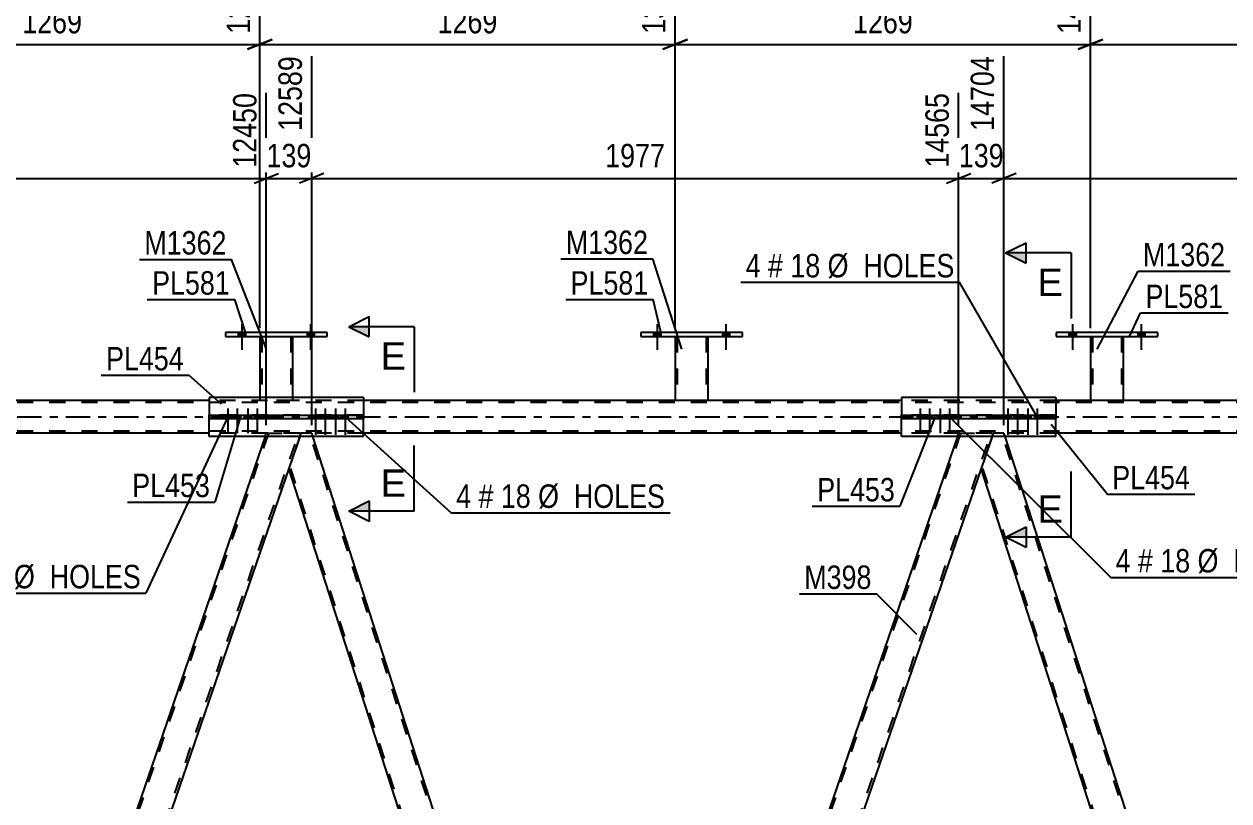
# Model space of a CAD drawing. Header units: millimetres. Extents: x -110 to 731, y -430 to 164.
# Drawn here: x 432 to 579.3, y -46.9 to 48 of the extents above; entities that cross this region are included whole.
import ezdxf

# ---------------------------------------------------------------- set-up
doc = ezdxf.new("R2010")
doc.units = ezdxf.units.MM
doc.linetypes.add('DXK_LINE_DOT2', pattern=[3.9198, 1.9599, -1.9599])
doc.linetypes.add('DXK_LINE_DOT3', pattern=[5.9187, 2.979, -0.9799, 0.9799, -0.9799])
doc.styles.add('Arial', font='ARIAL.TTF', dxfattribs={"height": 0.2})
doc.styles.add('Arial Narrow', font='ARIALN.TTF', dxfattribs={"height": 0.2})

# ---------------------------------------------------------------- blocks, each defined once
blk = doc.blocks.new('Part-570343290-41683 - 41617')
at = {"color": 2, "linetype": 'Continuous'}
for p, q in [((539.26, 2.39), (539.26, 0.23)), ((558.15, 2.39), (539.26, 2.39)), ((558.15, 2.39), (558.15, 0.23)), ((539.26, -2.41), (539.26, -0.25)), ((558.15, -2.41), (558.15, -0.25)), ((558.15, -2.41), (539.26, -2.41))]:
    blk.add_line(p, q, dxfattribs=at)
at = {"color": 7, "linetype": 'DXK_LINE_DOT2'}
for p, q in [((539.26, 0.23), (539.26, -0.25)), ((558.15, 0.23), (558.15, -0.25))]:
    blk.add_line(p, q, dxfattribs=at)
blk = doc.blocks.new('Bolt-570343290-41806 - 41617')
at = {"linetype": 'Continuous'}
for points in [[(457.29, 0.23), (456.57, 0.23), (456.57, -0.25), (457.29, -0.25)], [(458.45, 0.23), (457.73, 0.23), (457.73, -0.25), (458.45, -0.25)], [(459.73, 0.23), (459.01, 0.23), (459.01, -0.25), (459.73, -0.25)], [(460.89, 0.23), (460.17, 0.23), (460.17, -0.25), (460.89, -0.25)]]:
    blk.add_hatch(color=1, dxfattribs=at).paths.add_polyline_path(points)
at = {"color": 1, "linetype": 'Continuous'}
for p, q in [((456.57, 0.23), (456.57, -0.25)), ((456.93, 1.03), (456.93, -1.97)), ((457.29, 0.23), (457.29, -0.25)), ((457.73, 0.23), (457.73, -0.25)), ((458.09, 1.03), (458.09, -1.97)), ((458.45, 0.23), (458.45, -0.25)), ((459.01, 0.23), (459.01, -0.25)), ((459.37, 1.03), (459.37, -1.97)), ((459.73, 0.23), (459.73, -0.25)), ((460.17, 0.23), (460.17, -0.25)), ((460.53, 1.03), (460.53, -1.97)), ((460.89, 0.23), (460.89, -0.25))]:
    blk.add_line(p, q, dxfattribs=at)
blk = doc.blocks.new('Part-570343290-41626 - 41617')
at = {"color": 7, "linetype": 'DXK_LINE_DOT2'}
for p, q in [((461.89, -2), (419.97, -123.78)), ((423.69, -123.78), (465.61, -2)), ((461.5, -2.41), (461.64, -2)), ((461.64, -2), (465.87, -2)), ((465.87, -2), (464.38, -6.32)), ((420.85, -120.47), (419.71, -123.78)), ((424.08, -123.38), (423.94, -123.78)), ((423.94, -123.78), (419.71, -123.78))]:
    blk.add_line(p, q, dxfattribs=at)
at = {"color": 2, "linetype": 'Continuous'}
for p, q in [((461.5, -2.41), (420.85, -120.47)), ((464.38, -6.32), (424.08, -123.38))]:
    blk.add_line(p, q, dxfattribs=at)
blk = doc.blocks.new('Part-570343290-41627 - 41617')
at = {"color": 2, "linetype": 'Continuous'}
for p, q in [((465.73, -2.41), (464.38, -6.32)), ((505.46, -120.47), (467.32, -2.41)), ((502.2, -123.38), (464.38, -6.32)), ((505.46, -120.47), (505.3, -120.94)), ((505.3, -120.94), (504.46, -123.38))]:
    blk.add_line(p, q, dxfattribs=at)
at = {"color": 7, "linetype": 'DXK_LINE_DOT2'}
for p, q in [((465.87, -2), (465.73, -2.41)), ((467.19, -2), (465.87, -2)), ((505.33, -120.85), (466.93, -2)), ((467.32, -2.41), (467.19, -2)), ((502.58, -123.78), (464.51, -5.95)), ((505.3, -120.94), (505.44, -120.53)), ((502.33, -123.78), (502.2, -123.38)), ((504.46, -123.38), (504.32, -123.78)), ((504.32, -123.78), (502.33, -123.78))]:
    blk.add_line(p, q, dxfattribs=at)
blk = doc.blocks.new('Part-570343290-41628 - 41617')
at = {"color": 7, "linetype": 'DXK_LINE_DOT2'}
for p, q in [((546.5, -2), (504.57, -123.78)), ((508.3, -123.78), (550.22, -2)), ((546.11, -2.41), (546.25, -2)), ((546.25, -2), (550.48, -2)), ((550.48, -2), (548.99, -6.32)), ((505.46, -120.47), (504.32, -123.78)), ((508.69, -123.38), (508.55, -123.78)), ((508.55, -123.78), (504.32, -123.78))]:
    blk.add_line(p, q, dxfattribs=at)
at = {"color": 2, "linetype": 'Continuous'}
for p, q in [((546.11, -2.41), (505.46, -120.47)), ((548.99, -6.32), (508.69, -123.38))]:
    blk.add_line(p, q, dxfattribs=at)
blk = doc.blocks.new('Part-570343290-41750 - 41617')
at = {"color": 2, "linetype": 'Continuous'}
for p, q in [((454.65, 0.23), (454.65, 0.23)), ((454.65, 0.23), (459.84, 0.23)), ((454.65, -0.25), (454.65, 0.23)), ((459.84, 0.23), (468.35, 0.23)), ((459.84, 0.23), (459.84, -0.25)), ((468.35, 0.23), (473.54, 0.23)), ((468.35, 0.23), (468.35, -0.25)), ((473.54, 0.23), (473.54, 0.23)), ((473.54, -0.25), (473.54, 0.23)), ((459.84, -0.25), (454.65, -0.25)), ((473.54, -0.25), (459.84, -0.25)), ((468.35, -0.25), (459.84, -0.25)), ((473.54, -0.25), (468.35, -0.25))]:
    blk.add_line(p, q, dxfattribs=at)
at = {"color": 7, "linetype": 'DXK_LINE_DOT2'}
for p, q in [((473.54, 0.23), (454.65, 0.23)), ((454.65, -0.25), (454.65, -0.25)), ((459.84, -0.25), (454.65, -0.25)), ((473.54, -0.25), (473.54, -0.25))]:
    blk.add_line(p, q, dxfattribs=at)
blk = doc.blocks.new('Part-570343290-41629 - 41617')
at = {"color": 2, "linetype": 'Continuous'}
for p, q in [((550.34, -2.41), (548.99, -6.32)), ((590.07, -120.47), (551.93, -2.41)), ((586.81, -123.38), (548.99, -6.32)), ((590.07, -120.47), (589.91, -120.94)), ((589.91, -120.94), (589.07, -123.38))]:
    blk.add_line(p, q, dxfattribs=at)
at = {"color": 7, "linetype": 'DXK_LINE_DOT2'}
for p, q in [((550.48, -2), (550.34, -2.41)), ((551.79, -2), (550.48, -2)), ((589.94, -120.85), (551.54, -2)), ((551.93, -2.41), (551.79, -2)), ((587.19, -123.78), (549.12, -5.95)), ((589.91, -120.94), (590.05, -120.53)), ((586.94, -123.78), (586.81, -123.38)), ((589.07, -123.38), (588.93, -123.78)), ((588.93, -123.78), (586.94, -123.78))]:
    blk.add_line(p, q, dxfattribs=at)
blk = doc.blocks.new('Bolt-570343290-41808 - 41617')
at = {"linetype": 'Continuous'}
for points in [[(541.9, 0.23), (541.18, 0.23), (541.18, -0.25), (541.9, -0.25)], [(543.06, 0.23), (542.34, 0.23), (542.34, -0.25), (543.06, -0.25)], [(544.34, 0.23), (543.62, 0.23), (543.62, -0.25), (544.34, -0.25)], [(545.5, 0.23), (544.78, 0.23), (544.78, -0.25), (545.5, -0.25)]]:
    blk.add_hatch(color=1, dxfattribs=at).paths.add_polyline_path(points)
at = {"color": 1, "linetype": 'Continuous'}
for p, q in [((541.18, 0.23), (541.18, -0.25)), ((541.54, 1.03), (541.54, -1.97)), ((541.9, 0.23), (541.9, -0.25)), ((542.34, 0.23), (542.34, -0.25)), ((542.7, 1.03), (542.7, -1.97)), ((543.06, 0.23), (543.06, -0.25)), ((543.62, 0.23), (543.62, -0.25)), ((543.98, 1.03), (543.98, -1.97)), ((544.34, 0.23), (544.34, -0.25)), ((544.78, 0.23), (544.78, -0.25)), ((545.14, 1.03), (545.14, -1.97)), ((545.5, 0.23), (545.5, -0.25))]:
    blk.add_line(p, q, dxfattribs=at)
blk = doc.blocks.new('Part-570343290-41631 - 41617')
at = {"color": 7, "linetype": 'DXK_LINE_DOT2'}
for p, q in [((680.11, 1.76), (-36.37, 1.76)), ((473.54, 2), (454.65, 2)), ((558.15, 2), (539.26, 2)), ((680.11, -1.76), (-36.37, -1.76)), ((473.54, -2), (454.65, -2)), ((558.15, -2), (539.26, -2))]:
    blk.add_line(p, q, dxfattribs=at)
at = {"color": 2, "linetype": 'Continuous'}
for p, q in [((454.65, 2), (388.93, 2)), ((539.26, 2), (473.54, 2)), ((623.87, 2), (558.15, 2)), ((454.65, -2), (388.93, -2)), ((539.26, -2), (473.54, -2)), ((623.87, -2), (558.15, -2))]:
    blk.add_line(p, q, dxfattribs=at)
at = {"color": 7, "linetype": 'DXK_LINE_DOT3'}
blk.add_line((-36.37, 0), (680.11, 0), dxfattribs=at)
blk = doc.blocks.new('Bolt-570343290-41788 - 41617')
at = {"linetype": 'Continuous'}
for points in [[(508.98, 9.84), (509.86, 9.84), (509.86, 10.32), (508.98, 10.32)], [(517.38, 9.84), (518.26, 9.84), (518.26, 10.32), (517.38, 10.32)]]:
    blk.add_hatch(color=1, dxfattribs=at).paths.add_polyline_path(points)
at = {"color": 1, "linetype": 'Continuous'}
for p, q in [((508.98, 10.32), (508.98, 9.84)), ((509.42, 11.32), (509.42, 8.2)), ((509.86, 10.32), (509.86, 9.84)), ((517.38, 10.32), (517.38, 9.84)), ((517.82, 11.32), (517.82, 8.2)), ((518.26, 10.32), (518.26, 9.84))]:
    blk.add_line(p, q, dxfattribs=at)
blk = doc.blocks.new('Part-570343290-41681 - 41617')
at = {"color": 2, "linetype": 'Continuous'}
for p, q in [((454.65, 2.39), (454.65, 0.23)), ((473.54, 2.39), (454.65, 2.39)), ((473.54, 2.39), (473.54, 0.23)), ((454.65, -2.41), (454.65, -0.25)), ((473.54, -2.41), (473.54, -0.25)), ((473.54, -2.41), (454.65, -2.41))]:
    blk.add_line(p, q, dxfattribs=at)
at = {"color": 7, "linetype": 'DXK_LINE_DOT2'}
for p, q in [((454.65, 0.23), (454.65, -0.25)), ((473.54, 0.23), (473.54, -0.25))]:
    blk.add_line(p, q, dxfattribs=at)
blk = doc.blocks.new('Part-570343290-41722 - 41617')
at = {"color": 2, "linetype": 'Continuous'}
for p, q in [((460.86, 9.84), (460.86, 2.39)), ((464.86, 9.84), (464.86, 2.39))]:
    blk.add_line(p, q, dxfattribs=at)
at = {"color": 7, "linetype": 'DXK_LINE_DOT2'}
for p, q in [((460.86, 9.84), (464.86, 9.84)), ((460.86, 9.84), (460.86, 9.84)), ((460.86, 9.84), (460.86, 9.84)), ((461.1, 9.84), (461.1, 2)), ((464.62, 9.84), (464.62, 2)), ((464.86, 9.84), (464.86, 9.84)), ((464.86, 9.84), (464.86, 9.84)), ((460.86, 2.39), (460.86, 2)), ((464.86, 2), (460.86, 2)), ((464.86, 2.39), (464.86, 2))]:
    blk.add_line(p, q, dxfattribs=at)
blk = doc.blocks.new('Part-570343290-41723 - 41617')
at = {"color": 2, "linetype": 'Continuous'}
for p, q in [((456.66, 10.32), (456.66, 9.84)), ((469.06, 10.32), (456.66, 10.32)), ((469.06, 9.84), (469.06, 10.32)), ((456.66, 9.84), (469.06, 9.84))]:
    blk.add_line(p, q, dxfattribs=at)
blk = doc.blocks.new('Part-570343290-41724 - 41617')
at = {"color": 2, "linetype": 'Continuous'}
for p, q in [((511.62, 9.84), (511.62, 2)), ((515.62, 9.84), (515.62, 2)), ((515.58, 2), (511.62, 2)), ((515.62, 2), (515.58, 2))]:
    blk.add_line(p, q, dxfattribs=at)
at = {"color": 7, "linetype": 'DXK_LINE_DOT2'}
for p, q in [((511.62, 9.84), (515.62, 9.84)), ((511.62, 9.84), (511.62, 9.84)), ((511.62, 9.84), (511.62, 9.84)), ((511.86, 9.84), (511.86, 2)), ((515.38, 9.84), (515.38, 2)), ((515.62, 9.84), (515.62, 9.84)), ((515.62, 9.84), (515.62, 9.84)), ((515.31, 2), (515.32, 2)), ((515.32, 2), (515.36, 2)), ((515.36, 2), (515.38, 2)), ((515.62, 2), (515.62, 2))]:
    blk.add_line(p, q, dxfattribs=at)
blk = doc.blocks.new('Part-570343290-41725 - 41617')
at = {"color": 2, "linetype": 'Continuous'}
for p, q in [((507.42, 10.32), (507.42, 9.84)), ((519.82, 10.32), (507.42, 10.32)), ((519.82, 9.84), (519.82, 10.32)), ((507.42, 9.84), (519.82, 9.84))]:
    blk.add_line(p, q, dxfattribs=at)
blk = doc.blocks.new('Part-570343290-41726 - 41617')
at = {"color": 2, "linetype": 'Continuous'}
for p, q in [((562.38, 9.84), (562.38, 2)), ((566.38, 9.84), (566.38, 2)), ((566.35, 2), (562.38, 2)), ((566.38, 2), (566.35, 2))]:
    blk.add_line(p, q, dxfattribs=at)
at = {"color": 7, "linetype": 'DXK_LINE_DOT2'}
for p, q in [((562.38, 9.84), (566.38, 9.84)), ((562.38, 9.84), (562.38, 9.84)), ((562.38, 9.84), (562.38, 9.84)), ((562.62, 9.84), (562.62, 2)), ((566.14, 9.84), (566.14, 2)), ((566.38, 9.84), (566.38, 9.84)), ((566.38, 9.84), (566.38, 9.84)), ((566.07, 2), (566.09, 2)), ((566.09, 2), (566.12, 2)), ((566.12, 2), (566.14, 2)), ((566.38, 2), (566.38, 2))]:
    blk.add_line(p, q, dxfattribs=at)
blk = doc.blocks.new('Part-570343290-41727 - 41617')
at = {"color": 2, "linetype": 'Continuous'}
for p, q in [((558.18, 10.32), (558.18, 9.84)), ((570.58, 10.32), (558.18, 10.32)), ((570.58, 9.84), (570.58, 10.32)), ((558.18, 9.84), (570.58, 9.84))]:
    blk.add_line(p, q, dxfattribs=at)
blk = doc.blocks.new('Part-570343290-41751 - 41617')
at = {"color": 2, "linetype": 'Continuous'}
for p, q in [((539.26, 0.23), (539.26, 0.23)), ((539.26, 0.23), (544.45, 0.23)), ((539.26, -0.25), (539.26, 0.23)), ((544.45, 0.23), (552.96, 0.23)), ((544.45, 0.23), (544.45, -0.25)), ((552.96, 0.23), (558.15, 0.23)), ((552.96, 0.23), (552.96, -0.25)), ((558.15, 0.23), (558.15, 0.23)), ((558.15, -0.25), (558.15, 0.23)), ((544.45, -0.25), (539.26, -0.25)), ((558.15, -0.25), (544.45, -0.25)), ((552.96, -0.25), (544.45, -0.25)), ((558.15, -0.25), (552.96, -0.25))]:
    blk.add_line(p, q, dxfattribs=at)
at = {"color": 7, "linetype": 'DXK_LINE_DOT2'}
for p, q in [((558.15, 0.23), (539.26, 0.23)), ((539.26, -0.25), (539.26, -0.25)), ((544.45, -0.25), (539.26, -0.25)), ((558.15, -0.25), (558.15, -0.25))]:
    blk.add_line(p, q, dxfattribs=at)
blk = doc.blocks.new('Bolt-570343290-41786 - 41617')
at = {"linetype": 'Continuous'}
for points in [[(458.22, 9.84), (459.1, 9.84), (459.1, 10.32), (458.22, 10.32)], [(466.62, 9.84), (467.5, 9.84), (467.5, 10.32), (466.62, 10.32)]]:
    blk.add_hatch(color=1, dxfattribs=at).paths.add_polyline_path(points)
at = {"color": 1, "linetype": 'Continuous'}
for p, q in [((458.22, 10.32), (458.22, 9.84)), ((458.66, 11.32), (458.66, 8.2)), ((459.1, 10.32), (459.1, 9.84)), ((466.62, 10.32), (466.62, 9.84)), ((467.06, 11.32), (467.06, 8.2)), ((467.5, 10.32), (467.5, 9.84))]:
    blk.add_line(p, q, dxfattribs=at)
blk = doc.blocks.new('Bolt-570343290-41787 - 41617')
at = {"linetype": 'Continuous'}
for points in [[(458.22, 9.84), (459.1, 9.84), (459.1, 10.32), (458.22, 10.32)], [(466.62, 9.84), (467.5, 9.84), (467.5, 10.32), (466.62, 10.32)]]:
    blk.add_hatch(color=1, dxfattribs=at).paths.add_polyline_path(points)
at = {"color": 1, "linetype": 'Continuous'}
for p, q in [((458.22, 10.32), (458.22, 9.84)), ((458.66, 11.32), (458.66, 8.2)), ((459.1, 10.32), (459.1, 9.84)), ((466.62, 10.32), (466.62, 9.84)), ((467.06, 11.32), (467.06, 8.2)), ((467.5, 10.32), (467.5, 9.84))]:
    blk.add_line(p, q, dxfattribs=at)
blk = doc.blocks.new('Bolt-570343290-41789 - 41617')
at = {"linetype": 'Continuous'}
for points in [[(508.98, 9.84), (509.86, 9.84), (509.86, 10.32), (508.98, 10.32)], [(517.38, 9.84), (518.26, 9.84), (518.26, 10.32), (517.38, 10.32)]]:
    blk.add_hatch(color=1, dxfattribs=at).paths.add_polyline_path(points)
at = {"color": 1, "linetype": 'Continuous'}
for p, q in [((508.98, 10.32), (508.98, 9.84)), ((509.42, 11.32), (509.42, 8.2)), ((509.86, 10.32), (509.86, 9.84)), ((517.38, 10.32), (517.38, 9.84)), ((517.82, 11.32), (517.82, 8.2)), ((518.26, 10.32), (518.26, 9.84))]:
    blk.add_line(p, q, dxfattribs=at)
blk = doc.blocks.new('Bolt-570343290-41790 - 41617')
at = {"linetype": 'Continuous'}
for points in [[(559.74, 9.84), (560.62, 9.84), (560.62, 10.32), (559.74, 10.32)], [(568.14, 9.84), (569.02, 9.84), (569.02, 10.32), (568.14, 10.32)]]:
    blk.add_hatch(color=1, dxfattribs=at).paths.add_polyline_path(points)
at = {"color": 1, "linetype": 'Continuous'}
for p, q in [((559.74, 10.32), (559.74, 9.84)), ((560.18, 11.32), (560.18, 8.2)), ((560.62, 10.32), (560.62, 9.84)), ((568.14, 10.32), (568.14, 9.84)), ((568.58, 11.32), (568.58, 8.2)), ((569.02, 10.32), (569.02, 9.84))]:
    blk.add_line(p, q, dxfattribs=at)
blk = doc.blocks.new('Bolt-570343290-41791 - 41617')
at = {"linetype": 'Continuous'}
for points in [[(559.74, 9.84), (560.62, 9.84), (560.62, 10.32), (559.74, 10.32)], [(568.14, 9.84), (569.02, 9.84), (569.02, 10.32), (568.14, 10.32)]]:
    blk.add_hatch(color=1, dxfattribs=at).paths.add_polyline_path(points)
at = {"color": 1, "linetype": 'Continuous'}
for p, q in [((559.74, 10.32), (559.74, 9.84)), ((560.18, 11.32), (560.18, 8.2)), ((560.62, 10.32), (560.62, 9.84)), ((568.14, 10.32), (568.14, 9.84)), ((568.58, 11.32), (568.58, 8.2)), ((569.02, 10.32), (569.02, 9.84))]:
    blk.add_line(p, q, dxfattribs=at)
blk = doc.blocks.new('Bolt-570343290-41807 - 41617')
at = {"linetype": 'Continuous'}
for points in [[(468.02, 0.23), (467.3, 0.23), (467.3, -0.25), (468.02, -0.25)], [(469.18, 0.23), (468.46, 0.23), (468.46, -0.25), (469.18, -0.25)], [(470.46, 0.23), (469.74, 0.23), (469.74, -0.25), (470.46, -0.25)], [(471.62, 0.23), (470.9, 0.23), (470.9, -0.25), (471.62, -0.25)]]:
    blk.add_hatch(color=1, dxfattribs=at).paths.add_polyline_path(points)
at = {"color": 1, "linetype": 'Continuous'}
for p, q in [((467.3, 0.23), (467.3, -0.25)), ((467.66, 1.03), (467.66, -2.17)), ((468.02, 0.23), (468.02, -0.25)), ((468.46, 0.23), (468.46, -0.25)), ((468.82, 1.03), (468.82, -2.17)), ((469.18, 0.23), (469.18, -0.25)), ((469.74, 0.23), (469.74, -0.25)), ((470.1, 1.03), (470.1, -2.17)), ((470.46, 0.23), (470.46, -0.25)), ((470.9, 0.23), (470.9, -0.25)), ((471.26, 1.03), (471.26, -2.17)), ((471.62, 0.23), (471.62, -0.25))]:
    blk.add_line(p, q, dxfattribs=at)
blk = doc.blocks.new('Bolt-570343290-41809 - 41617')
at = {"linetype": 'Continuous'}
for points in [[(552.62, 0.23), (551.9, 0.23), (551.9, -0.25), (552.62, -0.25)], [(553.79, 0.23), (553.07, 0.23), (553.07, -0.25), (553.79, -0.25)], [(555.07, 0.23), (554.35, 0.23), (554.35, -0.25), (555.07, -0.25)], [(556.23, 0.23), (555.51, 0.23), (555.51, -0.25), (556.23, -0.25)]]:
    blk.add_hatch(color=1, dxfattribs=at).paths.add_polyline_path(points)
at = {"color": 1, "linetype": 'Continuous'}
for p, q in [((551.9, 0.23), (551.9, -0.25)), ((552.27, 1.03), (552.26, -2.17)), ((552.62, 0.23), (552.62, -0.25)), ((553.07, 0.23), (553.07, -0.25)), ((553.43, 1.03), (553.43, -2.17)), ((553.79, 0.23), (553.79, -0.25)), ((554.35, 0.23), (554.35, -0.25)), ((554.71, 1.03), (554.71, -2.17)), ((555.07, 0.23), (555.07, -0.25)), ((555.51, 0.23), (555.51, -0.25)), ((555.87, 1.03), (555.87, -2.17)), ((556.23, 0.23), (556.23, -0.25))]:
    blk.add_line(p, q, dxfattribs=at)
blk = doc.blocks.new('StraightDimension-570343290-68313 - 41617')
at = {"color": 7, "linetype": 'Continuous'}
for p, q in [((382.58, -1), (382.58, 44.07)), ((461.64, -1), (461.64, 39.57)), ((384.08, 29.73), (381.08, 28.53)), ((460.14, 28.53), (463.14, 29.73)), ((382.58, 29.13), (461.64, 29.13))]:
    blk.add_line(p, q, dxfattribs=at)
at = {"color": 0}
blk.add_wipeout([(426.36, 29.88), (426.36, 34.08), (417.85, 34.08), (417.85, 29.88)], dxfattribs=at)
at = {"color": 3, "style": 'Arial Narrow'}
blk.add_text('1976', height=2.863, dxfattribs=at).set_placement((418.45, 30.48))
at = {"color": 0, "linetype": 'Continuous'}
blk.add_wipeout([(461.04, 40.17), (456.84, 40.17), (456.84, 29.83), (461.04, 29.83)], dxfattribs=at)
at = {"color": 3, "linetype": 'Continuous', "style": 'Arial Narrow'}
blk.add_text('12450', height=2.863, rotation=90.0002, dxfattribs=at).set_placement((460.44, 30.43))
blk = doc.blocks.new('StraightDimension-570343290-68311 - 41617')
at = {"color": 7, "linetype": 'Continuous'}
for p, q in [((467.19, -1), (467.19, 44.07)), ((546.25, -1), (546.25, 39.57)), ((468.69, 29.73), (465.69, 28.53)), ((544.75, 28.53), (547.75, 29.73)), ((467.19, 29.13), (546.25, 29.13))]:
    blk.add_line(p, q, dxfattribs=at)
at = {"color": 0}
blk.add_wipeout([(510.97, 29.88), (510.97, 34.08), (502.46, 34.08), (502.46, 29.88)], dxfattribs=at)
at = {"color": 3, "style": 'Arial Narrow'}
blk.add_text('1977', height=2.863, dxfattribs=at).set_placement((503.06, 30.48))
at = {"color": 0, "linetype": 'Continuous'}
blk.add_wipeout([(545.65, 40.17), (541.45, 40.17), (541.45, 29.83), (545.65, 29.83)], dxfattribs=at)
at = {"color": 3, "linetype": 'Continuous', "style": 'Arial Narrow'}
blk.add_text('14565', height=2.863, rotation=90.0002, dxfattribs=at).set_placement((545.05, 30.43))
blk = doc.blocks.new('StraightDimension-570343290-68312 - 41617')
at = {"color": 7, "linetype": 'Continuous'}
for p, q in [((467.19, -1), (467.19, 44.07)), ((461.64, -1), (461.64, 39.57)), ((460.14, 28.53), (463.14, 29.73)), ((468.69, 29.73), (465.69, 28.53)), ((461.64, 29.13), (467.19, 29.13))]:
    blk.add_line(p, q, dxfattribs=at)
at = {"color": 0}
blk.add_wipeout([(467.75, 29.88), (467.75, 34.08), (461.07, 34.08), (461.07, 29.88)], dxfattribs=at)
at = {"color": 3, "style": 'Arial Narrow'}
blk.add_text('139', height=2.863, dxfattribs=at).set_placement((461.67, 30.48))
at = {"color": 0, "linetype": 'Continuous'}
blk.add_wipeout([(466.59, 44.67), (462.39, 44.67), (462.39, 34.33), (466.59, 34.33)], dxfattribs=at)
at = {"color": 3, "linetype": 'Continuous', "style": 'Arial Narrow'}
blk.add_text('12589', height=2.863, rotation=90.0002, dxfattribs=at).set_placement((465.99, 34.93))
blk = doc.blocks.new('StraightDimension-570343290-65575 - 41617')
at = {"color": 7, "linetype": 'Continuous'}
for p, q in [((460.86, 10.83), (460.86, 55.93)), ((511.62, 10.82), (511.62, 55.93)), ((462.36, 46.09), (459.36, 44.89)), ((510.12, 44.89), (513.12, 46.09)), ((460.86, 45.49), (511.62, 45.49))]:
    blk.add_line(p, q, dxfattribs=at)
at = {"color": 0}
blk.add_wipeout([(490.49, 46.24), (490.49, 50.44), (481.98, 50.44), (481.98, 46.24)], dxfattribs=at)
at = {"color": 3, "style": 'Arial Narrow'}
blk.add_text('1269', height=2.863, dxfattribs=at).set_placement((482.58, 46.84))
at = {"color": 0, "linetype": 'Continuous'}
blk.add_wipeout([(511.02, 56.53), (506.82, 56.53), (506.82, 46.19), (511.02, 46.19)], dxfattribs=at)
at = {"color": 3, "linetype": 'Continuous', "style": 'Arial Narrow'}
blk.add_text('13700', height=2.863, rotation=90.0002, dxfattribs=at).set_placement((510.42, 46.79))
blk = doc.blocks.new('StraightDimension-570343290-68310 - 41617')
at = {"color": 7, "linetype": 'Continuous'}
for p, q in [((551.79, -1), (551.79, 44.07)), ((546.25, -1), (546.25, 39.57)), ((544.75, 28.53), (547.75, 29.73)), ((553.29, 29.73), (550.29, 28.53)), ((546.25, 29.13), (551.79, 29.13))]:
    blk.add_line(p, q, dxfattribs=at)
at = {"color": 0}
blk.add_wipeout([(552.36, 29.88), (552.36, 34.08), (545.68, 34.08), (545.68, 29.88)], dxfattribs=at)
at = {"color": 3, "style": 'Arial Narrow'}
blk.add_text('139', height=2.863, dxfattribs=at).set_placement((546.28, 30.48))
at = {"color": 0, "linetype": 'Continuous'}
blk.add_wipeout([(551.19, 44.67), (546.99, 44.67), (546.99, 34.33), (551.19, 34.33)], dxfattribs=at)
at = {"color": 3, "linetype": 'Continuous', "style": 'Arial Narrow'}
blk.add_text('14704', height=2.863, rotation=90.0002, dxfattribs=at).set_placement((550.59, 34.93))
blk = doc.blocks.new('StraightDimension-570343290-65573 - 41617')
at = {"color": 7, "linetype": 'Continuous'}
for p, q in [((562.38, 10.84), (562.38, 55.93)), ((613.15, 10.84), (613.15, 55.93)), ((563.88, 46.09), (560.88, 44.89)), ((611.65, 44.89), (614.65, 46.09)), ((562.38, 45.49), (613.15, 45.49))]:
    blk.add_line(p, q, dxfattribs=at)
at = {"color": 0}
blk.add_wipeout([(592.02, 46.24), (592.02, 50.44), (583.51, 50.44), (583.51, 46.24)], dxfattribs=at)
at = {"color": 3, "style": 'Arial Narrow'}
blk.add_text('1269', height=2.863, dxfattribs=at).set_placement((584.11, 46.84))
at = {"color": 0, "linetype": 'Continuous'}
blk.add_wipeout([(612.55, 56.53), (608.35, 56.53), (608.35, 46.19), (612.55, 46.19)], dxfattribs=at)
at = {"color": 3, "linetype": 'Continuous', "style": 'Arial Narrow'}
blk.add_text('16238', height=2.863, rotation=90.0002, dxfattribs=at).set_placement((611.95, 46.79))
blk = doc.blocks.new('StraightDimension-570343290-65576 - 41617')
at = {"color": 7, "linetype": 'Continuous'}
for p, q in [((410.09, 10.84), (410.09, 55.93)), ((460.86, 10.83), (460.86, 55.93)), ((411.59, 46.09), (408.59, 44.89)), ((459.36, 44.89), (462.36, 46.09)), ((410.09, 45.49), (460.86, 45.49))]:
    blk.add_line(p, q, dxfattribs=at)
at = {"color": 0}
blk.add_wipeout([(439.73, 46.24), (439.73, 50.44), (431.22, 50.44), (431.22, 46.24)], dxfattribs=at)
at = {"color": 3, "style": 'Arial Narrow'}
blk.add_text('1269', height=2.863, dxfattribs=at).set_placement((431.82, 46.84))
at = {"color": 0, "linetype": 'Continuous'}
blk.add_wipeout([(460.26, 56.53), (456.06, 56.53), (456.06, 46.19), (460.26, 46.19)], dxfattribs=at)
at = {"color": 3, "linetype": 'Continuous', "style": 'Arial Narrow'}
blk.add_text('12431', height=2.863, rotation=90.0002, dxfattribs=at).set_placement((459.66, 46.79))
blk = doc.blocks.new('StraightDimension-570343290-65574 - 41617')
at = {"color": 7, "linetype": 'Continuous'}
for p, q in [((511.62, 10.82), (511.62, 55.93)), ((562.38, 10.84), (562.38, 55.93)), ((513.12, 46.09), (510.12, 44.89)), ((560.88, 44.89), (563.88, 46.09)), ((511.62, 45.49), (562.38, 45.49))]:
    blk.add_line(p, q, dxfattribs=at)
at = {"color": 0}
blk.add_wipeout([(541.26, 46.24), (541.26, 50.44), (532.75, 50.44), (532.75, 46.24)], dxfattribs=at)
at = {"color": 3, "style": 'Arial Narrow'}
blk.add_text('1269', height=2.863, dxfattribs=at).set_placement((533.35, 46.84))
at = {"color": 0, "linetype": 'Continuous'}
blk.add_wipeout([(561.78, 56.53), (557.58, 56.53), (557.58, 46.19), (561.78, 46.19)], dxfattribs=at)
at = {"color": 3, "linetype": 'Continuous', "style": 'Arial Narrow'}
blk.add_text('14969', height=2.863, rotation=90.0002, dxfattribs=at).set_placement((561.18, 46.79))
blk = doc.blocks.new('StraightDimension-570343290-68309 - 41617')
at = {"color": 7, "linetype": 'Continuous'}
for p, q in [((551.79, -1), (551.79, 44.07)), ((630.86, -1), (630.86, 39.57)), ((553.29, 29.73), (550.29, 28.53)), ((629.36, 28.53), (632.36, 29.73)), ((551.79, 29.13), (630.86, 29.13))]:
    blk.add_line(p, q, dxfattribs=at)
at = {"color": 0}
blk.add_wipeout([(595.58, 29.88), (595.58, 34.08), (587.07, 34.08), (587.07, 29.88)], dxfattribs=at)
at = {"color": 3, "style": 'Arial Narrow'}
blk.add_text('1977', height=2.863, dxfattribs=at).set_placement((587.67, 30.48))
at = {"color": 0, "linetype": 'Continuous'}
blk.add_wipeout([(630.26, 40.17), (626.06, 40.17), (626.06, 29.83), (630.26, 29.83)], dxfattribs=at)
at = {"color": 3, "linetype": 'Continuous', "style": 'Arial Narrow'}
blk.add_text('16681', height=2.863, rotation=90.0002, dxfattribs=at).set_placement((629.66, 30.43))
blk = doc.blocks.new('Mark-570343290-58203 - 41617')
at = {"color": 0}
blk.add_wipeout([(574.53, -8.84), (574.53, -5.84), (565.03, -5.84), (565.03, -8.84)], dxfattribs=at)
blk.add_wipeout([(574.53, -8.84), (574.53, -5.84), (565.03, -5.84), (565.03, -8.84)], dxfattribs=at)
at = {"color": 30, "linetype": 'Continuous'}
for p, q in [((557.58, -0.87), (564.43, -9.44)), ((564.43, -9.44), (575.13, -9.44))]:
    blk.add_line(p, q, dxfattribs=at)
at = {"color": 3, "style": 'Arial Narrow'}
blk.add_text('PL454', height=2.863, dxfattribs=at).set_placement((565.03, -8.84))
blk = doc.blocks.new('Mark-570343290-58393 - 41617')
at = {"color": 0}
blk.add_wipeout([(457.19, 14.93), (457.19, 17.93), (447.69, 17.93), (447.69, 14.93)], dxfattribs=at)
blk.add_wipeout([(457.19, 14.93), (457.19, 17.93), (447.69, 17.93), (447.69, 14.93)], dxfattribs=at)
at = {"color": 30, "linetype": 'Continuous'}
for p in [(447.09, 14.33), (459.15, 10.21)]:
    blk.add_line(p, (457.79, 14.33), dxfattribs=at)
at = {"color": 3, "style": 'Arial Narrow'}
blk.add_text('PL581', height=2.863, dxfattribs=at).set_placement((447.69, 14.93))
blk = doc.blocks.new('SectionMark-570343290-88043 - 41617')
at = {"linetype": 'Continuous'}
for points in [[(554.49, 20.02), (554.49, 18.77), (551.99, 20.02)], [(554.49, -13.43), (554.49, -14.68), (551.99, -14.68)]]:
    blk.add_hatch(color=6, dxfattribs=at).paths.add_polyline_path(points)
at = {"color": 6, "linetype": 'Continuous'}
for p, q in [((551.99, 20.02), (554.49, 21.27)), ((554.49, 18.77), (554.49, 21.27)), ((559.99, 20.02), (551.99, 20.02)), ((551.99, 20.02), (554.49, 18.77)), ((559.99, 20.02), (559.99, 12.02)), ((559.99, -14.68), (559.99, -6.68)), ((551.99, -14.68), (554.49, -13.43)), ((559.99, -14.68), (551.99, -14.68)), ((554.49, -15.93), (551.99, -14.68)), ((554.49, -13.43), (554.49, -15.93))]:
    blk.add_line(p, q, dxfattribs=at)
at = {"color": 0, "linetype": 'Continuous'}
for points in [[(558.99, 14.77), (558.99, 18.27), (555.88, 18.27), (555.88, 14.77)], [(558.99, -12.93), (558.99, -9.43), (555.88, -9.43), (555.88, -12.93)]]:
    blk.add_wipeout(points, dxfattribs=at)
at = {"color": 3, "linetype": 'Continuous', "style": 'Arial'}
for p in [(555.88, 14.77), (555.88, -12.93)]:
    blk.add_text('E', height=3.34, dxfattribs=at).set_placement(p)
blk = doc.blocks.new('SectionMark-570343290-88042 - 41617')
at = {"linetype": 'Continuous'}
for points in [[(474.22, 11.01), (474.22, 9.76), (471.72, 11.01)], [(474.22, -10.26), (474.22, -11.51), (471.72, -11.51)]]:
    blk.add_hatch(color=6, dxfattribs=at).paths.add_polyline_path(points)
at = {"color": 6, "linetype": 'Continuous'}
for p, q in [((471.72, 11.01), (474.22, 12.26)), ((474.22, 9.76), (474.22, 12.26)), ((479.72, 11.01), (471.72, 11.01)), ((471.72, 11.01), (474.22, 9.76)), ((479.72, 11.01), (479.72, 3.01)), ((479.72, -11.51), (479.72, -3.51)), ((471.72, -11.51), (474.22, -10.26)), ((474.22, -10.26), (474.22, -12.76)), ((479.72, -11.51), (471.72, -11.51)), ((474.22, -12.76), (471.72, -11.51))]:
    blk.add_line(p, q, dxfattribs=at)
at = {"color": 0, "linetype": 'Continuous'}
for points in [[(478.72, 5.76), (478.72, 9.26), (475.61, 9.26), (475.61, 5.76)], [(478.72, -9.76), (478.72, -6.26), (475.61, -6.26), (475.61, -9.76)]]:
    blk.add_wipeout(points, dxfattribs=at)
at = {"color": 3, "linetype": 'Continuous', "style": 'Arial'}
for p in [(475.61, 5.76), (475.61, -9.76)]:
    blk.add_text('E', height=3.34, dxfattribs=at).set_placement(p)
blk = doc.blocks.new('Mark-570343290-58390 - 41617')
at = {"color": 0}
blk.add_wipeout([(456.79, 19.83), (456.79, 22.83), (446.74, 22.83), (446.74, 19.83)], dxfattribs=at)
blk.add_wipeout([(456.79, 19.83), (456.79, 22.83), (446.74, 22.83), (446.74, 19.83)], dxfattribs=at)
at = {"color": 30, "linetype": 'Continuous'}
for p in [(446.14, 19.23), (461.67, 8.26)]:
    blk.add_line(p, (457.39, 19.23), dxfattribs=at)
at = {"color": 3, "style": 'Arial Narrow'}
blk.add_text('M1362', height=2.863, dxfattribs=at).set_placement((446.74, 19.83))
blk = doc.blocks.new('Mark-570343290-57639 - 41617')
at = {"color": 0}
blk.add_wipeout([(535.61, -21.01), (535.61, -18.01), (527.39, -18.01), (527.39, -21.01)], dxfattribs=at)
blk.add_wipeout([(535.61, -21.01), (535.61, -18.01), (527.39, -18.01), (527.39, -21.01)], dxfattribs=at)
at = {"color": 30, "linetype": 'Continuous'}
for p in [(526.79, -21.61), (541.16, -26.56)]:
    blk.add_line(p, (536.21, -21.61), dxfattribs=at)
at = {"color": 3, "style": 'Arial Narrow'}
blk.add_text('M398', height=2.863, dxfattribs=at).set_placement((527.39, -21.01))
blk = doc.blocks.new('Mark-570343290-58405 - 41617')
at = {"color": 0}
blk.add_wipeout([(578.6, 13.29), (578.6, 16.29), (569.09, 16.29), (569.09, 13.29)], dxfattribs=at)
blk.add_wipeout([(578.6, 13.29), (578.6, 16.29), (569.09, 16.29), (569.09, 13.29)], dxfattribs=at)
at = {"color": 30, "linetype": 'Continuous'}
for p, q in [((567.13, 9.84), (568.49, 12.69)), ((568.49, 12.69), (579.2, 12.69))]:
    blk.add_line(p, q, dxfattribs=at)
at = {"color": 3, "style": 'Arial Narrow'}
blk.add_text('PL581', height=2.863, dxfattribs=at).set_placement((569.09, 13.29))
blk = doc.blocks.new('Mark-570343290-58193 - 41617')
at = {"color": 0}
blk.add_wipeout([(451.56, 5.68), (451.56, 8.68), (442.06, 8.68), (442.06, 5.68)], dxfattribs=at)
blk.add_wipeout([(451.56, 5.68), (451.56, 8.68), (442.06, 8.68), (442.06, 5.68)], dxfattribs=at)
at = {"color": 30, "linetype": 'Continuous'}
for p in [(441.46, 5.08), (456.18, 1.57)]:
    blk.add_line(p, (452.16, 5.08), dxfattribs=at)
at = {"color": 3, "style": 'Arial Narrow'}
blk.add_text('PL454', height=2.863, dxfattribs=at).set_placement((442.06, 5.68))
blk = doc.blocks.new('Mark-570343290-58196 - 41617')
at = {"color": 0}
blk.add_wipeout([(454.76, -9.8), (454.76, -6.8), (445.26, -6.8), (445.26, -9.8)], dxfattribs=at)
blk.add_wipeout([(454.76, -9.8), (454.76, -6.8), (445.26, -6.8), (445.26, -9.8)], dxfattribs=at)
at = {"color": 30, "linetype": 'Continuous'}
for p in [(458.52, 0.18), (444.66, -10.4)]:
    blk.add_line(p, (455.36, -10.4), dxfattribs=at)
at = {"color": 3, "style": 'Arial Narrow'}
blk.add_text('PL453', height=2.863, dxfattribs=at).set_placement((445.26, -9.8))
blk = doc.blocks.new('Mark-570343290-58206 - 41617')
at = {"color": 0}
blk.add_wipeout([(538.47, -10.32), (538.47, -7.32), (528.97, -7.32), (528.97, -10.32)], dxfattribs=at)
blk.add_wipeout([(538.47, -10.32), (538.47, -7.32), (528.97, -7.32), (528.97, -10.32)], dxfattribs=at)
at = {"color": 30, "linetype": 'Continuous'}
for p in [(543.38, 0.06), (528.37, -10.92)]:
    blk.add_line(p, (539.07, -10.92), dxfattribs=at)
at = {"color": 3, "style": 'Arial Narrow'}
blk.add_text('PL453', height=2.863, dxfattribs=at).set_placement((528.97, -10.32))
blk = doc.blocks.new('Mark-570343290-58396 - 41617')
at = {"color": 0}
blk.add_wipeout([(508.3, 19.89), (508.3, 22.89), (498.25, 22.89), (498.25, 19.89)], dxfattribs=at)
blk.add_wipeout([(508.3, 19.89), (508.3, 22.89), (498.25, 22.89), (498.25, 19.89)], dxfattribs=at)
at = {"color": 30, "linetype": 'Continuous'}
for p in [(497.65, 19.29), (512.43, 8.26)]:
    blk.add_line(p, (508.9, 19.29), dxfattribs=at)
at = {"color": 3, "style": 'Arial Narrow'}
blk.add_text('M1362', height=2.863, dxfattribs=at).set_placement((498.25, 19.89))
blk = doc.blocks.new('Mark-570343290-58399 - 41617')
at = {"color": 0}
blk.add_wipeout([(508.33, 14.93), (508.33, 17.93), (498.83, 17.93), (498.83, 14.93)], dxfattribs=at)
blk.add_wipeout([(508.33, 14.93), (508.33, 17.93), (498.83, 17.93), (498.83, 14.93)], dxfattribs=at)
at = {"color": 30, "linetype": 'Continuous'}
for p in [(498.23, 14.33), (509.91, 10.21)]:
    blk.add_line(p, (508.93, 14.33), dxfattribs=at)
at = {"color": 3, "style": 'Arial Narrow'}
blk.add_text('PL581', height=2.863, dxfattribs=at).set_placement((498.83, 14.93))
blk = doc.blocks.new('Mark-570343290-58402 - 41617')
at = {"color": 0}
blk.add_wipeout([(578.83, 18.39), (578.83, 21.39), (568.78, 21.39), (568.78, 18.39)], dxfattribs=at)
blk.add_wipeout([(578.83, 18.39), (578.83, 21.39), (568.78, 21.39), (568.78, 18.39)], dxfattribs=at)
at = {"color": 30, "linetype": 'Continuous'}
for p, q in [((563.19, 8.26), (568.18, 17.79)), ((568.18, 17.79), (579.43, 17.79))]:
    blk.add_line(p, q, dxfattribs=at)
at = {"color": 3, "style": 'Arial Narrow'}
blk.add_text('M1362', height=2.863, dxfattribs=at).set_placement((568.78, 18.39))
blk = doc.blocks.new('Mark-570343290-88264 - 41617')
at = {"color": 0}
for points in [[(422.62, -20.93), (422.62, -17.93), (420.79, -17.93), (420.79, -20.93)], [(425.34, -20.93), (425.34, -17.93), (423.52, -17.93), (423.52, -20.93)], [(429.9, -20.93), (429.9, -17.93), (426.24, -17.93), (426.24, -20.93)], [(446.33, -20.93), (446.33, -17.93), (430.8, -17.93), (430.8, -20.93)]]:
    blk.add_wipeout(points, dxfattribs=at)
for points in [[(422.62, -20.93), (422.62, -17.93), (420.79, -17.93), (420.79, -20.93)], [(425.34, -20.93), (425.34, -17.93), (423.52, -17.93), (423.52, -20.93)], [(429.9, -20.93), (429.9, -17.93), (426.24, -17.93), (426.24, -20.93)], [(446.33, -20.93), (446.33, -17.93), (430.8, -17.93), (430.8, -20.93)]]:
    blk.add_wipeout(points, dxfattribs=at)
at = {"color": 7, "linetype": 'Continuous'}
for p in [(456.93, -0.01), (420.19, -21.53)]:
    blk.add_line(p, (446.93, -21.53), dxfattribs=at)
at = {"color": 3, "style": 'Arial Narrow'}
for s, height, p in [('4', 2.86, (420.79, -20.93)), ('#', 2.86, (423.52, -20.93)), ('18', 2.863, (426.24, -20.93)), ('Ø  HOLES', 2.863, (430.8, -20.93))]:
    blk.add_text(s, height=height, dxfattribs=at).set_placement(p)
blk = doc.blocks.new('Mark-570343290-88265 - 41617')
at = {"color": 0}
for points in [[(486.68, -11.11), (486.68, -8.11), (484.85, -8.11), (484.85, -11.11)], [(489.41, -11.11), (489.41, -8.11), (487.58, -8.11), (487.58, -11.11)], [(493.96, -11.11), (493.96, -8.11), (490.31, -8.11), (490.31, -11.11)], [(510.39, -11.11), (510.39, -8.11), (494.86, -8.11), (494.86, -11.11)]]:
    blk.add_wipeout(points, dxfattribs=at)
for points in [[(486.68, -11.11), (486.68, -8.11), (484.85, -8.11), (484.85, -11.11)], [(489.41, -11.11), (489.41, -8.11), (487.58, -8.11), (487.58, -11.11)], [(493.96, -11.11), (493.96, -8.11), (490.31, -8.11), (490.31, -11.11)], [(510.39, -11.11), (510.39, -8.11), (494.86, -8.11), (494.86, -11.11)]]:
    blk.add_wipeout(points, dxfattribs=at)
at = {"color": 7, "linetype": 'Continuous'}
for p, q in [((471.26, -0.01), (484.25, -11.71)), ((484.25, -11.71), (510.99, -11.71))]:
    blk.add_line(p, q, dxfattribs=at)
at = {"color": 3, "style": 'Arial Narrow'}
for s, height, p in [('4', 2.86, (484.85, -11.11)), ('#', 2.86, (487.58, -11.11)), ('18', 2.863, (490.31, -11.11)), ('Ø  HOLES', 2.863, (494.86, -11.11))]:
    blk.add_text(s, height=height, dxfattribs=at).set_placement(p)
blk = doc.blocks.new('Mark-570343290-88266 - 41617')
at = {"color": 0}
for points in [[(567.27, -19), (567.27, -16), (565.44, -16), (565.44, -19)], [(570, -19), (570, -16), (568.17, -16), (568.17, -19)], [(574.55, -19), (574.55, -16), (570.9, -16), (570.9, -19)], [(590.98, -19), (590.98, -16), (575.45, -16), (575.45, -19)]]:
    blk.add_wipeout(points, dxfattribs=at)
for points in [[(567.27, -19), (567.27, -16), (565.44, -16), (565.44, -19)], [(570, -19), (570, -16), (568.17, -16), (568.17, -19)], [(574.55, -19), (574.55, -16), (570.9, -16), (570.9, -19)], [(590.98, -19), (590.98, -16), (575.45, -16), (575.45, -19)]]:
    blk.add_wipeout(points, dxfattribs=at)
at = {"color": 7, "linetype": 'Continuous'}
for p, q in [((545.14, -0.01), (564.84, -19.6)), ((564.84, -19.6), (591.58, -19.6))]:
    blk.add_line(p, q, dxfattribs=at)
at = {"color": 3, "style": 'Arial Narrow'}
for s, height, p in [('4', 2.86, (565.44, -19)), ('#', 2.86, (568.17, -19)), ('18', 2.863, (570.9, -19)), ('Ø  HOLES', 2.863, (575.45, -19))]:
    blk.add_text(s, height=height, dxfattribs=at).set_placement(p)
blk = doc.blocks.new('Mark-570343290-88267 - 41617')
at = {"color": 0}
for points in [[(522.06, 17.04), (522.06, 20.04), (520.23, 20.04), (520.23, 17.04)], [(524.79, 17.04), (524.79, 20.04), (522.96, 20.04), (522.96, 17.04)], [(529.34, 17.04), (529.34, 20.04), (525.69, 20.04), (525.69, 17.04)], [(545.77, 17.04), (545.77, 20.04), (530.24, 20.04), (530.24, 17.04)]]:
    blk.add_wipeout(points, dxfattribs=at)
for points in [[(522.06, 17.04), (522.06, 20.04), (520.23, 20.04), (520.23, 17.04)], [(524.79, 17.04), (524.79, 20.04), (522.96, 20.04), (522.96, 17.04)], [(529.34, 17.04), (529.34, 20.04), (525.69, 20.04), (525.69, 17.04)], [(545.77, 17.04), (545.77, 20.04), (530.24, 20.04), (530.24, 17.04)]]:
    blk.add_wipeout(points, dxfattribs=at)
at = {"color": 7, "linetype": 'Continuous'}
for p in [(519.63, 16.44), (555.87, -0.01)]:
    blk.add_line(p, (546.37, 16.44), dxfattribs=at)
at = {"color": 3, "style": 'Arial Narrow'}
for s, height, p in [('4', 2.86, (520.23, 17.04)), ('#', 2.86, (522.96, 17.04)), ('18', 2.863, (525.69, 17.04)), ('Ø  HOLES', 2.863, (530.24, 17.04))]:
    blk.add_text(s, height=height, dxfattribs=at).set_placement(p)

msp = doc.modelspace()

# ---------------------------------------------------------------- block references
for name in ['Part-570343290-41723 - 41617', 'Bolt-570343290-41786 - 41617', 'Bolt-570343290-41787 - 41617', 'Part-570343290-41725 - 41617', 'Bolt-570343290-41788 - 41617', 'Bolt-570343290-41789 - 41617', 'Part-570343290-41727 - 41617', 'Bolt-570343290-41790 - 41617', 'Bolt-570343290-41791 - 41617', 'Part-570343290-41722 - 41617', 'Part-570343290-41724 - 41617', 'Part-570343290-41726 - 41617', 'Part-570343290-41631 - 41617', 'Part-570343290-41681 - 41617', 'Part-570343290-41683 - 41617', 'Part-570343290-41750 - 41617', 'Bolt-570343290-41806 - 41617', 'Bolt-570343290-41807 - 41617', 'Part-570343290-41751 - 41617', 'Bolt-570343290-41808 - 41617', 'Bolt-570343290-41809 - 41617', 'Part-570343290-41626 - 41617', 'Part-570343290-41627 - 41617', 'Part-570343290-41628 - 41617', 'Part-570343290-41629 - 41617']:
    msp.add_blockref(name, (0, 0))

# ---------------------------------------------------------------- next in the draw order: block references
for name in ['StraightDimension-570343290-65573 - 41617', 'StraightDimension-570343290-68313 - 41617', 'StraightDimension-570343290-68311 - 41617', 'Mark-570343290-57639 - 41617']:
    msp.add_blockref(name, (0, 0))

# ---------------------------------------------------------------- next in the draw order: block references
for name in ['StraightDimension-570343290-68312 - 41617', 'StraightDimension-570343290-68310 - 41617', 'Mark-570343290-58196 - 41617', 'Mark-570343290-58206 - 41617']:
    msp.add_blockref(name, (0, 0))

# ---------------------------------------------------------------- next in the draw order: block references
for name in ['StraightDimension-570343290-65575 - 41617', 'Mark-570343290-88264 - 41617']:
    msp.add_blockref(name, (0, 0))

# ---------------------------------------------------------------- next in the draw order: block references
for name in ['StraightDimension-570343290-65576 - 41617', 'StraightDimension-570343290-65574 - 41617', 'SectionMark-570343290-88042 - 41617']:
    msp.add_blockref(name, (0, 0))

# ---------------------------------------------------------------- next in the draw order: block references
for name in ['StraightDimension-570343290-68309 - 41617', 'Mark-570343290-58396 - 41617', 'Mark-570343290-58393 - 41617', 'Mark-570343290-88265 - 41617']:
    msp.add_blockref(name, (0, 0))

# ---------------------------------------------------------------- next in the draw order: block references
for name in ['Mark-570343290-58390 - 41617', 'Mark-570343290-58399 - 41617', 'Mark-570343290-58405 - 41617', 'Mark-570343290-58203 - 41617']:
    msp.add_blockref(name, (0, 0))

# ---------------------------------------------------------------- next in the draw order: block references
for name in ['SectionMark-570343290-88043 - 41617', 'Mark-570343290-58402 - 41617', 'Mark-570343290-58193 - 41617']:
    msp.add_blockref(name, (0, 0))

# ---------------------------------------------------------------- next in the draw order: block references
msp.add_blockref('Mark-570343290-88266 - 41617', (0, 0))

# ---------------------------------------------------------------- next in the draw order: block references
msp.add_blockref('Mark-570343290-88267 - 41617', (0, 0))

doc.saveas('drawing.dxf')
